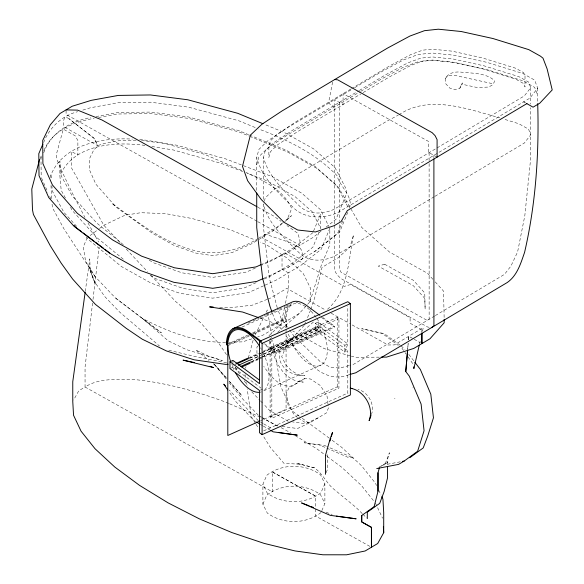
<?xml version="1.0" encoding="UTF-8"?>
<svg xmlns="http://www.w3.org/2000/svg" width="584" height="584" viewBox="0 0 584 584"><rect width="100%" height="100%" fill="white"/><g stroke="black" fill="none" stroke-linecap="round" stroke-linejoin="round"><path stroke-width="0.44" stroke-dasharray="2.92 2.19" d="M304.176 325.397L291.409 339.085L280.021 347.933L279.648 359.744C283.058 370.533 293.993 376.22 304.877 375.673L298.526 374.855M269.823 341.231L269.706 344.363L271.618 340.465M307.622 304.308L310.002 301.68L310.52 288.255L303.33 273.699L287.146 258.091L266.07 244.513L260.208 242.097M408.471 339.895L408.778 336.274L413.421 338.851M408.479 339.888L408.793 336.267M92.579 303.074L85.052 367.124L85.06 387.024L78.803 390.747L73.635 400.025M93.002 299.468L99.149 247.142M85.279 291.401L89.783 258.902L90.206 270.669L93.878 280.714L95.82 284.517L88.98 266.859L93.878 280.714L104.631 296.424L119.559 311.98L159.49 346.027M332.588 82.132L328.799 101.536L330.157 104.551L334.501 106.974M284.517 307.717L280.992 324.39L268.64 336.026M285.445 303.33L288.408 289.292L288.408 272.845L282.028 269.275L282.028 254.777L284.729 253.054L344.275 286.379L350.656 284.503L410.099 317.776L410.099 323.207L421.896 329.792L421.889 332.384L421.882 329.799M419.487 344.18L420.495 339.822M422.502 331.099L423.305 327.617L394.266 344.925L387.988 344.983L349.458 323.426M256.726 190.333L256.726 157.549L258.873 149.446L267.771 140.81L288 127.443L351.546 89.564M256.726 164.805L258.873 156.695L267.771 148.066L288 134.685L360.072 91.732M263.493 199.334L263.486 157.446L265.26 150.767L273.181 143.08L292.898 130.042L358.605 90.885M264.377 201.232L265.26 197.896L273.188 190.202L292.905 177.171L385.666 121.888L398.208 115.15M245.55 368.3L246.017 366.569M248.353 357.904L253.5 338.851M310.002 301.68L321.134 265.793L329.829 244.74L329.829 228.293L321.134 249.346L300.862 265.421L275.955 280.262L264.421 285.445M371.358 414.64C375.402 404.829 368.044 391.849 357.963 389.411M310.527 310.17L307.315 318.251M310.812 309.345L314.71 297.752L322.032 267.384L338.26 257.712L349.969 246.981L353.561 234.834C348.261 260.077 348.626 291.146 327.354 309.381M326.149 472.668L327.456 469.405L327.449 453.001M319.959 331.851L318.747 331.617L317.528 330.048L317.024 328.062L317.528 326.821L318.747 327.055L319.959 328.624L320.463 330.61L319.959 331.851L259.208 359.167M284.977 221.446L287.036 219.81L291.686 208.532C283.481 189.026 262.085 180.273 244.236 171.528M342.757 220.825L337.625 233.264L314.521 251.587M347.779 212.306L339.647 232.016L316.2 250.616L287.846 267.479L264.202 278.094M349.473 208.196C353.634 196.472 339.603 186.332 337.019 175.638C315.615 153.285 287.313 139.897 258.785 129.02M313.579 231.03L320.645 213.927L320.645 228.424L312.243 211.758L294.883 196.487L266.603 180.668L246.996 173.178M318.966 232.498L312.907 247.163L294.051 262.114L270.012 276.436L264.296 279.006M87.191 237.724L83.271 246.981L85.593 261.172L95.097 276.655L115.435 297.986L161.359 332.851L115.435 297.986M320.974 512.577C305.739 524.461 282.809 524.439 267.297 513.059L262.902 504.145L262.902 484.253L266.808 475.266C282.05 463.382 304.972 463.404 320.485 474.785L324.879 483.691L324.887 503.591L321.331 511.759M262.902 504.145L266.815 495.159C282.05 483.275 304.979 483.296 320.485 494.677L324.887 503.591M324.879 483.691L320.974 492.684C305.731 504.561 282.809 504.547 267.297 493.166L262.902 484.253M304.527 324.602L305.571 322.222M459.798 88.25L462.397 82.928L459.798 88.25L455.155 89.783L449.709 88.053L445.826 83.811L445.212 78.585C448.103 73.095 454.469 71.62 460.214 72.036C471.682 73.453 485.194 72.467 494.422 80.49L494.422 81.848L492.363 84.979L488.72 87.067L477.055 87.512L461.608 84.125M288.416 341.406L281.707 356.598L285.934 364.971L291.431 370.694L298.366 374.76M255.281 334.778L264.187 316.353M266.129 312.345L267.289 309.943L271.553 334.063M43.639 142.496C49.355 127.611 62.101 115.537 77.694 111.697M39.968 158.607L41.552 155.359M43.924 150.482C52.268 130.415 74.212 121.873 94.177 118.297M41.763 156.884L40.989 158.483L41.201 177.28M43.705 152.891C50.596 132.539 70.533 121.304 90.666 117.537M50.917 177.609L50.917 175.01C63.576 144.007 102.813 137.408 132.422 139.109M65.415 198.027L61.196 190.296L59.867 175.667C73.584 143.788 116.012 141.386 145.569 145.482M359.379 90.425L385.666 74.759L407.603 62.97L420.662 58.152L432.167 56.925L453.286 59.05L484.143 65.861L518.884 76.643L528.549 82.045L530.725 87.71L524.286 95.951L333.946 209.379C322.945 214.204 310.031 215.043 300.358 206.875C285.956 192.362 268.866 178.032 263.486 157.446M354.649 87.717L381.002 72.014L403.507 59.918L418.173 54.509L432.138 53.02L455.067 55.327L486.925 62.357L522.855 73.504L534.615 80.088L537.703 88.126L529.878 98.141L437.803 153.015M277.59 332.34L299.285 313.491L307.023 304.965M445.212 78.585L448.132 75.504L454.345 75.285L492.363 83.621L492.363 84.979M258.238 345.823L256.938 347.049L256.938 354.298L258.354 357.51M287.036 219.81L291.482 215.693L283.211 222.248M313.374 322.069L299.285 334.384L280.021 347.933M381.14 466.273L382.33 465.236M269.45 339.406L272.845 336.464M282.525 222.796L276.32 227.716L259.179 237.929M282.233 223.621L272.633 231.235L257.391 240.316M312.907 232.658L294.051 247.609L296.935 245.784L272.524 260.333L261.931 265.092M321.032 231.147L313.185 237.367L286.7 253.149L261.88 264.296M326.025 227.183L336.012 219.263L346.436 194.012L346.436 189.479L334.997 167.601L313.842 148.993L284.824 132.758L264.625 124.414M90.082 235.556L98.754 229.052M99.477 228.512L103.813 225.256L124.867 215.27L140.759 212.715L165.411 213.613L192.508 218.606L230.067 229.673L256.858 240.718M136.16 140.175L120.757 140.394L105.558 143.16L98.068 145.474L93.579 150.3L89.272 159.162L89.388 169.63L95.856 184.157L115.982 207.043L152.242 233.169L174.229 245.477L195.582 253.025L212.62 255.653L231.987 252.617L251.302 243.944L256.632 240.769M350.794 89.06L296.796 121.238L277.488 134.006L270.334 140.941L268.866 146.489L268.866 157.366L270.334 151.818L277.488 144.883L296.796 132.115L360.824 93.958M351.568 88.6L389.367 66.072L410.859 54.524L422.641 50.18L432.196 49.158L451.87 51.136L481.931 57.772L515.73 68.255L523.724 72.73L525.009 76.088L525.009 86.965L523.724 83.607L515.73 79.132L481.939 68.649L451.87 62.014L432.196 60.028L422.641 61.05L410.859 65.401L389.375 76.942L361.598 93.498M360.854 91.272L381.002 79.263L403.507 67.167L418.173 61.758L432.138 60.269L455.067 62.576L486.925 69.605L522.855 80.76L534.623 87.337L537.703 95.374M258.405 238.396C239.177 250.193 215.89 256.639 193.662 250.295C162.622 242.156 137.306 221.811 111.902 203.225L115.982 207.043M437.022 153.482L337.917 212.539C323.959 218.598 307.388 219.321 295.059 209.262C279.962 194.143 262.223 179.098 256.726 157.549M434.211 196.757L333.953 256.507C322.952 261.325 310.038 262.165 300.358 253.996C285.963 239.491 268.866 225.154 263.493 204.575M435 196.29L524.293 143.073L530.732 134.838L528.556 129.173L518.891 123.764L504.123 119.187M299.285 313.491L262.698 335.296L257.675 336.932M327.952 403.836L327.055 396.237L320.426 385.571L310.338 378.936L304.921 378.512L288.752 388.156L286.642 393.054L288.029 404.88L294.664 415.545L297.541 417.443M434.569 316.032L353.802 364.161L349.67 365.336M435.35 315.564L504.466 274.37L510.905 266.136L517.585 252.003L524.819 215.7L530.732 157.819L530.725 107.741M282.094 426.429L297.497 428.532L310.162 422.604L326.339 412.961L328.442 408.063L328.047 404.683M394.521 398.828L395.003 398.544M412.83 387.922L413.311 387.63M378.841 467.317L387.9 461.915L384.973 464.492L389.404 452.768L387.477 459.55L387.477 465.74M287.846 267.479L289.314 266.64M398.989 114.727C429.671 94.207 467.667 109.142 499.787 117.837M318.251 417.779L305.563 423.728L292.533 421.904M255.405 268.019L246.441 272.049L212.561 277.378L181.938 272.823L154.125 262.99L148.672 259.938M256.142 282.663L244.725 287.795L212.539 292.854L183.42 288.525L156.446 278.991L149.38 275.035M263.596 285.817L248.769 292.474L212.598 298.154L179.923 293.299L150.971 283.065L121.399 266.516L89.294 240.316L86.271 236.987M248.12 323.12L252.222 321.273M253.047 320.908L258.792 318.324M259.61 317.952L265.355 315.375M266.173 315.002L271.918 312.418M272.743 312.053L278.488 309.469M279.305 309.104L285.05 306.52M285.868 306.147L289.971 304.3M242.046 327.077L292.102 304.571M227.249 344.275L247.762 335.055M252.689 332.836L284.693 318.448A35.799 17.951 65.8 0 1 287.635 306.023M229.578 344.049L249.273 335.194M252.551 333.719L285.379 318.959A34.682 17.389 65.8 0 1 291.613 303.563M227.804 345.662L249.959 335.705M253.237 334.231L286.065 319.47L286.065 333.077M315.309 323.361L318.251 322.039L347.801 343.954L344.859 352.13L315.309 330.216L315.309 323.361L344.859 345.283L344.859 352.13L347.801 350.809L347.808 393.054L348.67 393.689M270.115 347.597L337.209 317.433L338.924 318.711L338.932 388.126L271.837 418.29L270.122 417.02L270.115 347.597L271.83 348.874L271.837 418.29M248.456 357.875L258.442 353.386M263.435 351.145L317.528 326.821M249.667 358.109L261.318 352.867M262.15 352.495L318.747 327.055M234.637 365.102L236.301 364.358M249.616 358.372L261.267 353.13M262.099 352.758L317.024 328.062M271.83 348.874L338.924 318.711M229.972 368.577L232.914 367.256L261.026 388.104M315.309 330.216L318.251 328.887L347.801 350.809M250.054 360.051L258.376 356.313M259.208 355.941L319.959 328.624M250.12 360.357L258.442 356.62M263.435 354.371L317.528 330.048M251.39 361.664L258.048 358.671M258.88 358.299L261.377 357.174M262.209 356.802L320.463 330.61M251.332 361.927L261.318 357.437M262.15 357.065L318.747 331.617M250.886 362.905L258.376 359.54M264.53 343.677L276.247 352.371L334.508 326.179L334.508 327.091L276.247 353.284L263.793 344.049M344.859 345.283L347.801 343.954L347.801 306.206M260.26 390.163L262.471 389.17M263.822 390.776L321.258 364.949M260.632 420.714L263.099 419.611M263.917 419.239L286.072 409.282L286.065 333.982M270.122 417.02L337.216 386.856L338.932 388.126M263.654 430.882L347.808 393.054M304.921 378.512L298.307 381.454L303.249 382.097C282.678 381.308 273.195 358.758 270.027 341.26M296.833 383.33L290.241 386.265C277.955 386.352 270.195 375.366 263.764 366.38M267.275 299.329L252.376 305.14L231.468 307.593L217.803 307.155M268.107 299.008L270.589 298.037L286.81 288.372L325.668 310.111M251.813 338.844L242.601 341.852L229.205 342.268M82.811 110.12L90.484 107.748L118.355 102.653L150.446 102.193L188.53 107.157L238.819 120.771L255.463 127.648M348.838 365.569L339.749 368.139L329.872 367.059L320.214 361.657L293.774 335.778L287.919 327.712M348.867 374.738C337.267 379.958 324.259 375.687 314.915 367.913L294.482 347.531L284.985 334.45M382.316 465.244L400.69 461.725M95.966 116.566L118.07 112.544L150.614 112.077L188.376 116.946L238.586 130.539L248.558 134.663M98.535 117.501L117.712 114.011L150.833 113.537L189.092 118.472L239.696 132.181L248.886 135.984M225.636 342.377C196.253 342.56 167.915 331.902 142.255 318.295L168.09 340.735L186.252 349.553L222.394 360.598L208.167 356.028L195.633 349.94L208.933 360.379M379.315 357.152L355.692 357.328L351.334 356.123M362.277 513.621L355.999 507.394L332.048 487.706C325.784 481.355 321.864 473.171 314.469 467.842L300.731 464.302L283.919 463.294L270.414 447.541L263.238 435.927M310.162 422.604L304.746 422.181L298.263 417.918M141.503 140.474L164.235 143.408L204.488 154.3L243.404 171.163M277.728 425.824L275.991 425.575L262.172 417.472M139.678 139.196L176.645 145.197L225.833 158.95L272.195 176.653L301.767 193.202L320.39 209.583L329.011 226.665M151.869 146.504L173.484 150.008L221.424 163.418L242.74 171.55M429.138 327.252L427.539 326.989L340.895 278.51L336.91 274.706L334.515 270.202L334.515 225.249M237.571 368.898L236.352 368.665L235.14 367.095M226.592 362.773L197.56 357.072L168.119 350.108M314.469 467.842L296.519 463.2L300.731 464.302M350.466 355.882L324.346 348.655L292.635 330.916M259.719 318.039L286.291 327.368M326.186 512.263L332.135 514.519M249.383 135.006L285.948 150.11L315.192 166.469L336.588 185.289L348.232 207.561M249.726 136.327L287.35 151.891L316.878 168.411L338.581 187.501L350.758 208.576M228.687 403.427L224.519 401.675C195.122 390.959 164.805 382.432 133.561 379.483C117.406 379.644 99.214 377.724 85.06 387.024L272.392 491.837L272.385 471.938L315.404 495.999L315.389 507.766M229.519 403.778L261.033 417.421M326.376 446.278L324.74 445.57L304.198 442.774L319.236 444.869L347.874 457.279L353.386 457.987L327.201 446.636M261.836 417.83L277.86 426.013M281.065 427.656L290.591 432.759M525.615 102.893L523.702 101.828L525.242 102.718M437.087 157.125L428.503 152.322L428.503 141.445L343.085 93.652L343.085 104.529L334.501 99.725L334.515 224.344M257.778 207.167L273.684 216.065L281.035 221.321M256.989 221.227L66.08 114.413L66.08 109.88M257.785 221.672L299.942 245.258L299.942 240.732L297.957 233.417L286.926 225.533M299.972 247.966L290.606 242.754L265.406 234.221L261.953 237.593L301.198 259.522L302.767 258.617L302.767 255.763L301.534 250.178L299.942 247.981M69.051 118.778L66.094 117.121L64.532 117.588L63.298 121.8L63.298 124.647L64.868 127.312L97.71 145.686L94.258 138.452L69.058 118.778L94.258 138.459L97.71 145.686M414.173 339.289L420.356 342.735M331.216 313.221L348.663 322.981M272.385 471.938L315.389 496.013M369.854 546.361L315.389 515.906L315.404 508.657M288.189 421.298L269.677 410.442L263.501 404.033M259.099 415.669L261.406 417.02M260.712 422.101L263.026 423.458M263.8 423.911L272.283 428.89M255.697 421.597L254.179 420.714L235.827 401.595L229.308 392.156M260.245 424.269L262.523 425.605M263.282 426.05L270.107 430.05M295.234 435.606L316.9 448.87L326.361 455.878M299.344 416.202L292.036 410.888L280.875 386.783L272.662 340.319M302.271 418.334L329.267 438.139M400.266 345.305L384.425 333.698L361.737 328.712L382.337 333.457L398.273 345.407M400.989 345.83L404.967 349.371M322.791 317.484L334.508 326.179M321.324 317.309L334.508 327.091M284.693 318.448L285.379 318.959M332.179 440.292L341.64 447.3L361.43 465.623L375.402 483.151L376.534 485.545M327.084 456.418L341.647 467.2L361.438 485.523L374.286 501.641M213.131 363.679L215.233 365.321L227.059 378.782M123.304 244.696L96.878 223.139L72.168 195.888L61.196 175.799L59.867 161.169L59.867 175.667M123.304 259.194L96.886 237.637L72.168 210.386L70.481 207.298M362.905 514.241L366.672 517.979M251.762 391.857L259.792 400.186M260.413 400.828L262.88 403.391M258.332 415.224L241.353 397.58L229.329 382.834M258.398 420.743L229.22 390.017M120.078 242.521L103.813 225.256L71.504 167.929L71.496 151.482L77.876 155.052L77.876 140.547L75.168 135.809L63.291 129.159L56.232 154.913L57.035 159.833L61.831 171.221L72.131 192.757L84.965 217.496M126.334 249.164L147.606 271.743M150.738 275.064L175.762 301.629L200.925 322.959L219.38 344.159L226.972 355.342M76.614 226.344L63.933 212.364L52.385 191.216L51.896 185.814M432.897 279.283L427.568 273.341L389.513 252.047L361.584 227.315L351.21 209.357M435.27 281.919L443.563 291.161L444.147 318.484M229.424 381.476L241.849 395.602L229.388 381.381M214.554 364.445L227.015 378.673M214.452 364.569L227.045 380.023M408.807 354.378L413.742 360.817M287.386 326.982L281.006 318.178L277.531 308.483M401.901 348.122L404.471 351.809M404.989 352.546L406.019 354.021M408.07 356.97L413.216 364.343M235.067 367.263L240.126 374.716M244.17 380.68L247.207 385.155M281.298 329.369L274.611 319.324L272.253 312.747M95.097 276.655L63.933 228.811L52.385 207.663L52.064 204.064M255.588 423.539L251.281 416.575L247.149 388.791M256.062 424.312L258.457 428.181M88.031 223.022L98.543 241.966M378.79 490.326L381.053 495.115M375.402 503.043L382.564 518.205M41.574 178.113L47.866 192.26M49.713 196.421L50.83 198.925M277.239 307.673L269.421 278.378L263.493 227.556L263.493 203.882M245.017 374.454L245.55 378.038M246.214 382.52L246.484 384.309M50.917 175.01L51.326 179.514M51.575 198.662L50.917 183.668M537.703 88.126L537.703 102.696M530.725 87.71L530.725 104.098M433.897 155.344L433.897 158.067M429.116 152.665L429.116 162.673M429.116 163.578L429.138 319.266L426.437 320.025L341.092 272.275L339.297 269.005L339.297 222.468M339.282 102.404L339.297 221.562M337.209 317.433L337.216 386.856M318.251 322.039L318.251 328.887M276.247 352.371L276.247 353.284M232.914 360.408L232.914 362.978M232.914 363.832L232.914 367.256M316.988 318.674A33.565 16.834 65.8 0 1 320.682 365.263A33.565 16.834 65.8 0 1 288.073 332.763M286.766 327.084A33.565 16.834 65.8 0 1 293.891 303.782A33.565 16.834 65.8 0 1 316.47 317.908M261.398 391.871A33.565 16.834 65.8 0 1 258.727 392.331M233.841 369.519A33.565 16.834 65.8 0 1 231.738 364.686M260.53 347.772A33.565 16.834 65.8 0 1 261.391 349.29M263.369 353.181A33.565 16.834 65.8 0 1 262.997 391.141M296.03 302.337A34.682 17.389 65.8 0 1 297.672 302.417M408.165 343.509L407.698 348.94L408.172 343.509M384.674 264.238L378.293 266.107L413.392 285.744L424.772 298.417L425.123 309.177L424.765 292.978L413.392 280.305L384.674 264.238"/><path stroke-width="0.88" d="M374.161 506.664L361.715 515.511L361.715 521.928L371.417 527.359L371.417 547.252L377.695 543.514L383.71 532.688L383.71 512.788L382.936 499.101L381.805 496.714M421.882 343.604L421.889 333.245L421.896 343.596M405.778 371.555L407.625 349.845L405.763 371.563L409.289 376.132L421.101 404.084L424.064 430.722L417.633 451.249L404.172 461.068L398.602 464.382L376.746 468.565M85.154 292.307L72.766 381.673L72.774 401.573L73.54 415.253L81.066 431.204L95.024 448.731L114.807 467.054L139.554 485.384L168.17 502.912L199.414 518.884L231.921 532.586L264.267 543.427L295.037 550.938L322.894 554.785L346.611 554.8L365.153 550.982L371.439 547.245L371.431 527.345L361.73 521.921L361.73 515.497M419.29 345.049L413.859 368.592L413.793 366.832M374.147 506.671L378.001 491.232L378.001 472.748L379.403 467.806M330.091 440.971L330.814 438.431M331.296 436.744L332.493 432.51L330.281 438.372L325.492 455.213L325.5 474.303M371.037 415.494L369.095 420.597C374.41 407.537 364.058 390.236 350.225 388.207L351.999 388.448M42.858 144.102L38.799 153.68L39.019 175.66L48.771 197.582L74.08 226.358L109.682 253.237M39.573 159.425L31.791 189.07L32.492 209.831L33.405 214.474L50.275 245.725L61.218 263.194L72.635 279.057L95.411 304.373L126.137 328.266L142.255 339.194L166.433 350.933L193.961 359.781L225.468 364.358L228.11 364.277M431.525 327.646L433.919 325.814L433.897 158.979M409.756 457.739L423.217 447.921L427.736 436.007L433.445 417.808L430.809 394.178L420.319 369.395L414.837 362.248M526.885 103.609L347.29 210.642L341.107 221.577L334.391 225.585L315.506 231.957L297.731 230.023L284.065 222.373L261.318 199.597L247.645 180.755L242.484 166.352L250.368 135.145L261.887 124.268L282.087 110.916L387.44 48.129L409.91 36.055L424.488 30.682L438.314 29.2L461.141 31.499L492.947 38.522L528.812 49.647L540.463 56.166L543.003 58.188L547.106 68.875L552.209 89.936L539.784 103.178L533.068 107.179L526.79 103.609M261.055 264.669L256.091 266.895L212.722 273.699L174.485 267.786L141.613 256.164L112.595 239.929L77.387 213.35L52.436 184.975L42.902 163.564L42.698 140.496L50.355 124.742L59.984 113.515L72.175 106.244L91.301 100.338L118.326 95.418L150.424 94.958L187.792 99.776L237.688 113.289L262.939 123.72M263.391 278.458L256.865 281.393L212.729 288.313L173.806 282.298L140.561 270.545L111.318 254.179L104.821 249.273M232.863 328.755L291.131 302.563A35.799 17.951 65.8 0 1 306.68 305.534L319.864 315.309M229.972 361.73L259.522 383.644L259.522 341.399L347.794 301.716L350.378 303.622L350.385 394.959L262.106 434.649L259.53 432.737L259.522 390.499L229.972 368.577L229.972 361.73L232.914 360.408L259.581 380.184M259.522 341.399L262.099 343.312L350.378 303.622M235.972 363.489L247.623 358.255M237.184 363.722L248.835 358.481M238.403 365.292L250.054 360.051M240.564 366.533L250.558 362.043M241.732 367.022L250.054 363.284M259.814 421.086L227.811 435.474L227.804 345.662M349.736 374.497L355.787 372.782L507.262 282.51C517.256 275.524 520.745 263.355 524.571 252.419C535.827 203.692 539.2 153.512 537.703 103.609M402.42 461.396L404.186 461.053M381.133 357.138L386.586 357.101L413.793 348.422L429.985 338.778L444.147 322.799L444.147 319.346M66.08 109.88L77.628 110.135L101.908 119.954L256.982 206.721M213.248 307.009L209.598 306.892L242.579 312.024L258.004 317.44M334.763 79.526L337.713 79.825L432.131 132.656L435.08 135.656L437.087 139.62L437.087 157.125M336.384 516.125L356.145 518.826L330.194 515.336L301.548 502.926L309.199 505.824M278.458 432.503L297.278 435.138L273.137 431.831L270.866 430.496M194.53 362.569L183.062 360.138L213.437 367.584L210.203 366.321M310.892 506.467L313.447 507.43M256.456 422.042L259.486 423.823M261.596 341.509L248.412 331.727A35.799 17.951 65.8 0 0 226.424 344.648L227.11 345.151A34.682 17.389 65.8 0 1 248.412 332.639L260.136 341.333M75.935 227.468L81.716 231.833M83.162 232.921L93.987 241.097M95.433 242.185L103.375 248.185M225.599 386.119L223.789 384.177L227.804 389.981M74.146 225.431L75.343 226.789M271.962 311.922L269.896 306.162L262.661 278.48L256.734 227.658L256.726 193.063M383.374 526.702L383.71 532.688M387.477 466.623L387.477 478.121L384.155 491.487L379.731 503.342L367.299 512.183L367.299 518.599M377.987 472.763L377.987 491.239M262.099 343.312L262.106 434.649M258.727 392.331A33.565 16.834 65.8 0 1 235.44 372.621M230.563 361.416A33.565 16.834 65.8 0 1 234.221 330.551A33.565 16.834 65.8 0 1 259.639 346.297"/></g></svg>
